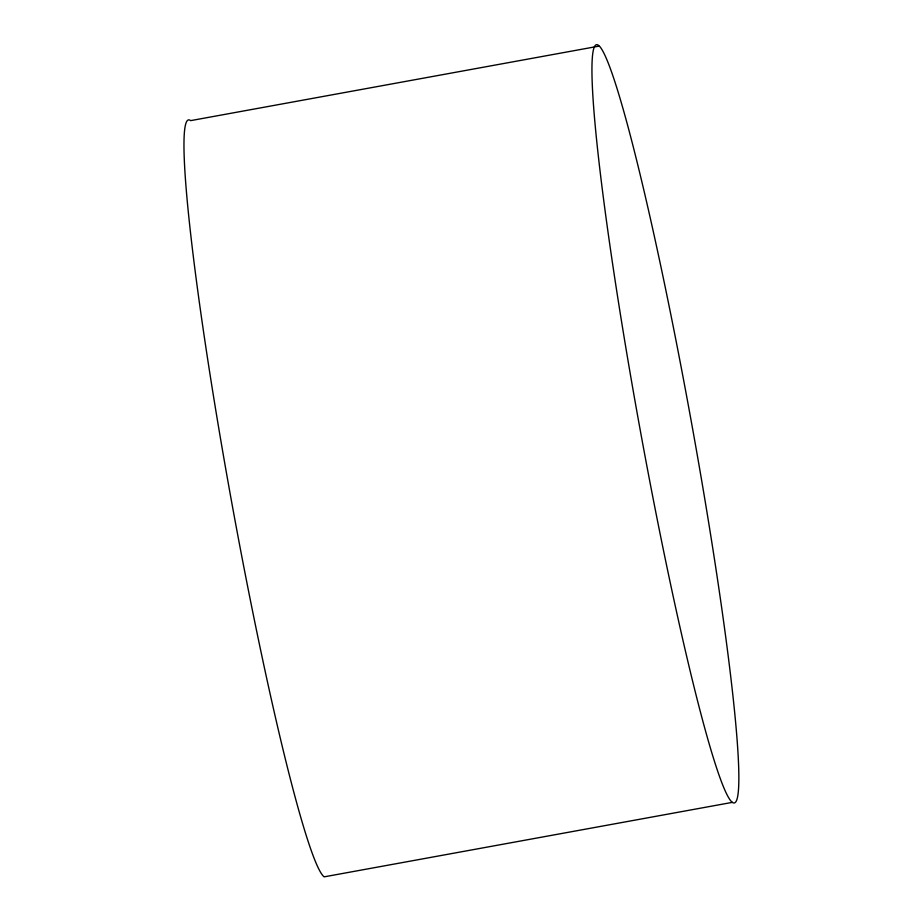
<?xml version="1.0" encoding="UTF-8"?>
<svg xmlns="http://www.w3.org/2000/svg" width="923" height="923" viewBox="0 0 923 923"><rect width="100%" height="100%" fill="white"/><g stroke="black" fill="none" stroke-linecap="round" stroke-linejoin="round"><path stroke-width="1.38" d="M598.854 46.15L190.634 120.636A385.341 25.89 79.7 0 0 226.135 471.157A385.341 25.89 79.7 0 0 324.146 876.85L732.366 802.364A385.341 25.89 79.7 0 0 659.299 259.098A385.341 25.89 79.7 0 0 605.165 211.309A385.341 25.89 79.7 0 0 732.366 802.364"/></g></svg>
